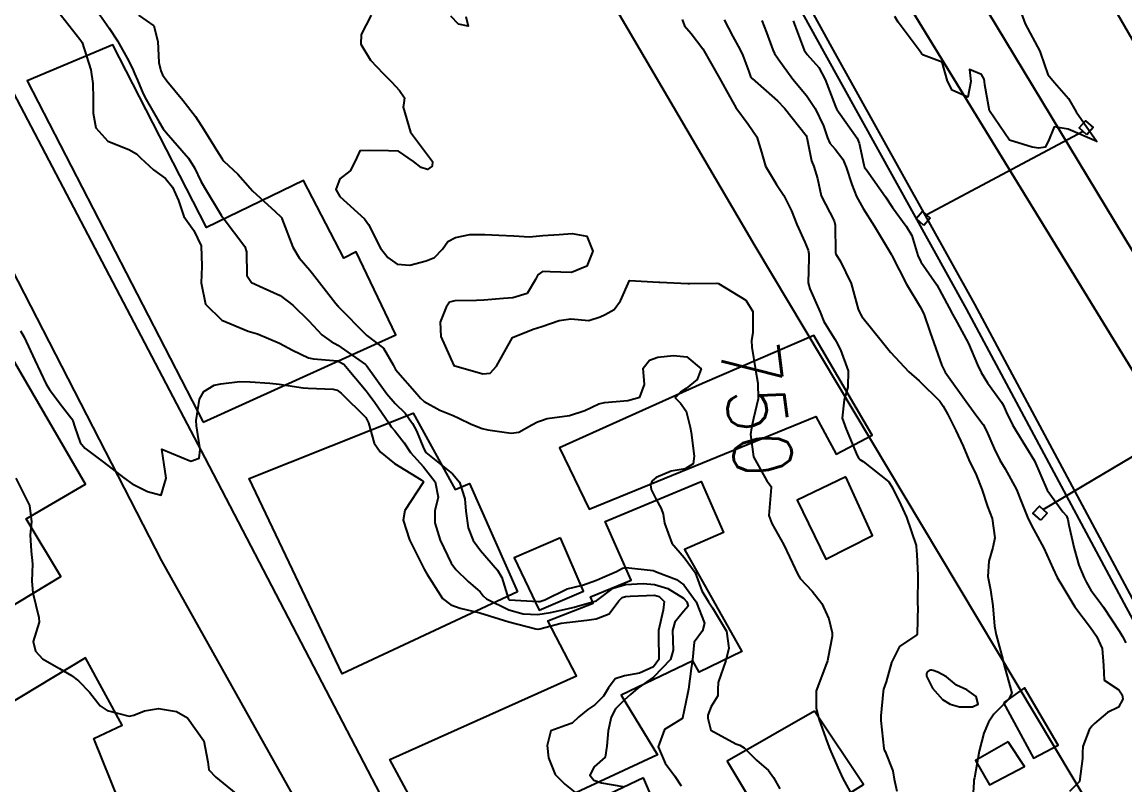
# Model space of a CAD drawing. Header units: metres. Extents: x 318500 to 325275, y 7408834 to 7428799.
# Drawn here: x 322576.8 to 322652.7, y 7421755.6 to 7421808 of the extents above; entities that cross this region are included whole.
import ezdxf
from ezdxf.enums import TextEntityAlignment as Align

# ---------------------------------------------------------------- set-up
doc = ezdxf.new("R2010")
doc.units = ezdxf.units.M
doc.header["$MEASUREMENT"] = 0
for name, color, linetype in [('Canaleta de Drenagem', 151, 'Continuous'), ('Cotas', 45, 'Continuous'), ('Curvas de Nivel 1m', 11, 'Continuous'), ('Curvas de Nivel 5m', 15, 'Continuous'), ('Divisas', 45, 'Continuous'), ('Edificações', 30, 'Continuous'), ('Hidrografia', 140, 'Continuous'), ('Linha Férrea', 20, 'Continuous'), ('Pórticos', 45, 'Continuous'), ('Vias Primárias', 230, 'Continuous')]:
    doc.layers.add(name, color=color, linetype=linetype)
doc.styles.add('Style-STANDARD', font='STANDARD.shx')

msp = doc.modelspace()

# ---------------------------------------------------------------- linework, layer by layer
at = {"layer": 'Canaleta de Drenagem'}
for points in [[(322627.838, 7421813.449), (322631.942, 7421805.996), (322641.752, 7421788.325), (322652.608, 7421768.097), (322663.797, 7421747.396), (322672.139, 7421731.584), (322685.979, 7421707.356), (322707.502, 7421668.583), (322731.942, 7421625.399), (322747.388, 7421596.92), (322749.2, 7421593.497), (322748.854, 7421592.725)], [(322628.408, 7421813.763), (322632.511, 7421806.311), (322642.322, 7421788.636), (322653.18, 7421768.405), (322664.371, 7421747.702), (322672.708, 7421731.897), (322686.545, 7421707.675), (322708.069, 7421668.901), (322732.511, 7421625.714), (322747.961, 7421597.227), (322749.923, 7421593.52), (322749.447, 7421592.459)]]:
    msp.add_lwpolyline(points, dxfattribs=at)
at = {"layer": 'Curvas de Nivel 1m', "flags": 128}
for points, elevation in [([(322645.228, 7421809.563), (322645.825, 7421807.9), (322646.832, 7421806.035), (322646.88, 7421805.889), (322647.367, 7421804.434), (322647.842, 7421803.875), (322648.794, 7421802.781), (322649.318, 7421801.852), (322650.75, 7421799.83), (322648.762, 7421800.658), (322647.812, 7421800.822), (322647.42, 7421799.873), (322647.196, 7421799.425), (322646.745, 7421799.358), (322646.296, 7421799.437), (322644.75, 7421799.91), (322643.373, 7421801.931), (322643.038, 7421803.705), (322643.028, 7421803.937), (322642.988, 7421804.113), (322642.815, 7421804.428), (322641.997, 7421804.769), (322642.078, 7421803.947), (322641.877, 7421802.866), (322640.801, 7421803.351), (322640.472, 7421803.965), (322640.12, 7421805.268), (322638.828, 7421805.755), (322638.692, 7421805.855), (322638.597, 7421805.994), (322637.761, 7421807.092), (322637.075, 7421808.017), (322636.866, 7421808.409)], 746), ([(322579.301, 7421808.783), (322580.832, 7421806.862), (322580.9, 7421806.759), (322580.975, 7421806.612), (322581.576, 7421804.752), (322581.725, 7421803.816), (322581.734, 7421802.75), (322581.742, 7421801.773), (322581.922, 7421800.748), (322582.736, 7421799.831), (322584.185, 7421799.261), (322584.724, 7421798.98), (322585.003, 7421798.706), (322585.887, 7421797.867), (322586.706, 7421797.27), (322587.183, 7421796.675), (322587.598, 7421795.76), (322587.98, 7421794.667), (322588.656, 7421793.7), (322589.156, 7421792.652), (322589.219, 7421791.244), (322589.182, 7421790.652), (322589.163, 7421790.1), (322589.456, 7421788.647), (322590.574, 7421787.54), (322592.387, 7421786.778), (322592.562, 7421786.731), (322593.038, 7421786.595), (322594.554, 7421785.967), (322595.452, 7421785.47), (322596.544, 7421784.944), (322596.879, 7421784.88), (322598.542, 7421784.737), (322598.963, 7421784.516), (322600.513, 7421782.681), (322600.651, 7421782.498), (322601.113, 7421781.879), (322602.057, 7421780.476), (322602.223, 7421780.219), (322602.475, 7421779.939), (322603.117, 7421779.107), (322603.556, 7421778.454), (322604.445, 7421777.462), (322605.258, 7421776.432), (322605.46, 7421775.389), (322605.223, 7421774.432), (322605.224, 7421773.605), (322605.597, 7421772.428), (322606.356, 7421770.852), (322606.671, 7421770.415), (322607.525, 7421769.586), (322608.335, 7421768.875), (322608.549, 7421768.603), (322608.79, 7421768.383), (322610.319, 7421767.629), (322611.307, 7421767.358), (322612.315, 7421767.323), (322613.181, 7421767.463), (322614.321, 7421767.709), (322614.809, 7421767.817), (322616.33, 7421768.255), (322616.347, 7421768.263), (322616.365, 7421768.28), (322617.488, 7421769.119), (322618.341, 7421769.383), (322619.545, 7421769.445), (322620.342, 7421769.388), (322621.237, 7421769.114), (322622.332, 7421768.449), (322622.547, 7421768.198), (322622.638, 7421767.884), (322622.32, 7421767.512), (322621.718, 7421766.799), (322621.57, 7421766.211), (322621.617, 7421764.873), (322621.427, 7421764.213), (322620.258, 7421763.017), (322619.177, 7421762.246), (322618.679, 7421761.818), (322618.238, 7421761.435), (322617.661, 7421760.834), (322617.362, 7421760.269), (322617.144, 7421759.333), (322617.06, 7421758.271), (322616.937, 7421757.518), (322616.176, 7421756.852), (322615.879, 7421756.284), (322616.165, 7421755.934), (322616.689, 7421755.748), (322618.159, 7421755.497)], 753), ([(322582.039, 7421808.748), (322582.843, 7421807.603), (322583.416, 7421806.731), (322584.198, 7421805.331), (322584.484, 7421804.715), (322584.581, 7421804.497), (322584.793, 7421804.028), (322585.186, 7421803.106), (322585.387, 7421802.701), (322586.242, 7421801.203), (322586.555, 7421800.683), (322586.746, 7421800.44), (322588.297, 7421798.664), (322588.714, 7421798.018), (322589.148, 7421797.097), (322589.394, 7421796.65), (322590.538, 7421794.766), (322590.623, 7421794.631), (322590.669, 7421794.567), (322592.17, 7421792.607), (322592.278, 7421792.247), (322592.306, 7421790.605), (322592.613, 7421790.14), (322593.437, 7421789.763), (322594.6, 7421789.237), (322595.466, 7421788.567), (322596.574, 7421787.49), (322597.462, 7421786.536), (322598.095, 7421786.066), (322598.553, 7421785.817), (322600.466, 7421784.501), (322600.539, 7421784.424), (322601.931, 7421782.479), (322602.5, 7421781.821), (322603.178, 7421781.148), (322603.699, 7421780.452), (322603.968, 7421779.933), (322604.464, 7421778.695), (322604.615, 7421778.438), (322606.439, 7421776.994), (322606.922, 7421776.413), (322607.282, 7421775.271), (322607.356, 7421774.406), (322607.523, 7421773.273), (322607.868, 7421772.398), (322608.37, 7421771.71), (322609.546, 7421770.372), (322609.836, 7421769.858), (322610.293, 7421768.361), (322610.33, 7421768.331), (322610.365, 7421768.324), (322612.328, 7421768.199), (322612.454, 7421768.212), (322612.798, 7421768.333), (322614.338, 7421769.071), (322615.375, 7421769.329), (322616.344, 7421769.68), (322616.764, 7421769.858), (322617.719, 7421770.266), (322618.121, 7421770.495), (322618.354, 7421770.538), (322620.236, 7421770.347), (322620.351, 7421770.304), (322620.526, 7421770.227), (322621.852, 7421769.714), (322622.342, 7421769.366), (322623.206, 7421768.191), (322623.765, 7421766.728), (322623.641, 7421766.187), (322623.066, 7421765.415), (322622.936, 7421764.193), (322622.861, 7421763.597), (322622.666, 7421762.196), (322622.607, 7421761.833), (322622.261, 7421760.2), (322622.251, 7421760.169), (322622.219, 7421760.143), (322621.02, 7421759.405), (322620.588, 7421758.224), (322621.069, 7421757.107), (322621.738, 7421756.206), (322622.16, 7421755.541)], 752), ([(322584.857, 7421808.504), (322585.918, 7421807.766), (322586.176, 7421806.69), (322586.243, 7421805.254), (322586.386, 7421804.686), (322586.512, 7421804.4), (322586.793, 7421803.982), (322587.907, 7421802.669), (322588.763, 7421801.532), (322589.346, 7421800.651), (322590.352, 7421799.009), (322590.601, 7421798.632), (322590.647, 7421798.558), (322590.718, 7421798.46), (322591.675, 7421797.581), (322592.534, 7421796.602), (322592.697, 7421796.42), (322594.254, 7421795.006), (322594.671, 7421794.623), (322594.698, 7421794.58), (322594.718, 7421794.531), (322595.455, 7421792.568), (322595.901, 7421791.829), (322596.624, 7421790.977), (322596.822, 7421790.747), (322596.983, 7421790.545), (322598.421, 7421788.694), (322598.558, 7421788.52), (322598.589, 7421788.486), (322600.532, 7421786.5), (322600.56, 7421786.48), (322601.696, 7421785.627), (322602.357, 7421784.473), (322602.535, 7421784.151), (322604.014, 7421782.447), (322604.25, 7421782.188), (322604.505, 7421781.946), (322605.564, 7421781.365), (322606.496, 7421780.981), (322606.884, 7421780.804), (322607.731, 7421780.401), (322608.486, 7421780.101), (322608.868, 7421780.001), (322610.481, 7421779.785), (322610.997, 7421779.841), (322611.904, 7421780.346), (322612.284, 7421780.55), (322612.493, 7421780.634), (322612.943, 7421780.782), (322614.497, 7421780.987), (322615.549, 7421781.343), (322616.505, 7421781.789), (322616.899, 7421781.883), (322618.508, 7421782.012), (322619.318, 7421782.248), (322619.645, 7421783.121), (322619.562, 7421784.245), (322619.983, 7421784.804), (322620.551, 7421784.993), (322621.647, 7421785.12), (322622.552, 7421785.029), (322623.544, 7421784.19), (322623.255, 7421783.467), (322622.52, 7421782.843), (322622.117, 7421782.605), (322621.758, 7421782.211), (322622.13, 7421781.83), (322622.501, 7421781.281), (322622.791, 7421780.197), (322622.847, 7421779.834), (322623.057, 7421778.194), (322622.988, 7421777.659), (322622.447, 7421777.333), (322621.482, 7421777.177), (322620.438, 7421776.733), (322620.166, 7421776.502), (322620.067, 7421776.235), (322620.1, 7421775.908), (322620.42, 7421775.276), (322620.796, 7421774.606), (322620.922, 7421774.222), (322621.022, 7421773.599), (322621.533, 7421772.213), (322622.366, 7421771.238), (322623.119, 7421770.192), (322623.591, 7421768.934), (322624.038, 7421768.183), (322624.324, 7421767.77), (322625.272, 7421766.165), (322625.443, 7421765.002), (322625.231, 7421764.166), (322624.717, 7421762.636), (322624.679, 7421762.174), (322624.683, 7421761.734), (322624.232, 7421761.002), (322624.002, 7421760.404), (322623.988, 7421760.182), (322624.208, 7421759.366), (322625.922, 7421758.426), (322626.193, 7421758.334), (322626.503, 7421758.145), (322627.349, 7421757.3), (322628.175, 7421756.587), (322628.51, 7421756.117), (322628.943, 7421755.328)], 751), ([(322622.237, 7421808.209), (322622.403, 7421807.757), (322622.846, 7421807.239), (322623.657, 7421806.192), (322624.8, 7421804.18), (322625.513, 7421802.891), (322625.918, 7421802.163), (322626.763, 7421801.013), (322627.36, 7421800.141), (322627.684, 7421799.08), (322627.955, 7421798.132), (322628.711, 7421796.855), (322629.218, 7421796.115), (322629.748, 7421795.046), (322630.111, 7421794.106), (322630.658, 7421792.904), (322630.9, 7421792.344), (322630.945, 7421792.096), (322630.948, 7421791.793), (322630.903, 7421790.096), (322631.012, 7421789.696), (322631.731, 7421788.083), (322631.965, 7421787.46), (322632.574, 7421786.492), (322632.73, 7421786.226), (322632.813, 7421786.066), (322633.116, 7421785.507), (322633.654, 7421784.053), (322633.635, 7421782.942), (322633.379, 7421782.057), (322633.236, 7421780.797), (322633.498, 7421780.055), (322634.259, 7421778.247), (322634.38, 7421778.041), (322634.459, 7421777.97), (322634.676, 7421777.819), (322636.436, 7421776.43), (322636.697, 7421776.016), (322637.267, 7421774.856), (322637.658, 7421774.001), (322638.312, 7421772.06), (322638.329, 7421771.991), (322638.372, 7421771.446), (322638.43, 7421769.989), (322638.418, 7421768.076), (322638.421, 7421767.989), (322638.429, 7421767.887), (322638.387, 7421765.989), (322638.361, 7421765.928), (322638.298, 7421765.881), (322637.176, 7421765.117), (322636.635, 7421764.015), (322636.257, 7421762.695), (322636.087, 7421762.186), (322636.049, 7421762.022), (322635.888, 7421760.36), (322635.883, 7421760.023), (322636.109, 7421758.103), (322636.131, 7421758.021), (322636.189, 7421757.899), (322636.727, 7421756.563), (322636.816, 7421756.01), (322636.997, 7421755.167)], 749), ([(322625.125, 7421808.176), (322625.715, 7421807.038), (322626.192, 7421806.16), (322626.406, 7421805.739), (322626.815, 7421804.622), (322626.943, 7421804.28), (322627.037, 7421804.147), (322628.787, 7421802.603), (322629.268, 7421802.115), (322630.752, 7421800.237), (322630.799, 7421800.099), (322631.131, 7421798.491), (322631.276, 7421798.092), (322631.539, 7421797.267), (322631.791, 7421796.084), (322632.674, 7421794.367), (322632.759, 7421794.069), (322632.778, 7421792.195), (322632.796, 7421792.068), (322633.086, 7421791.621), (322633.864, 7421790.051), (322634.33, 7421788.308), (322634.454, 7421788.042), (322634.501, 7421787.954), (322634.588, 7421787.804), (322636.006, 7421786.026), (322636.56, 7421785.34), (322637.808, 7421784.001), (322638.531, 7421783.369), (322639.948, 7421781.968), (322640.185, 7421781.643), (322640.501, 7421781.05), (322641.049, 7421779.954), (322641.55, 7421778.873), (322641.95, 7421777.945), (322642.445, 7421776.924), (322642.829, 7421775.934), (322643.222, 7421774.732), (322643.549, 7421773.923), (322643.73, 7421772.579), (322643.594, 7421771.922), (322643.309, 7421770.982), (322643.243, 7421769.927), (322643.424, 7421769.007), (322643.599, 7421767.921), (322643.717, 7421766.511), (322643.82, 7421765.917), (322644.275, 7421764.217), (322644.341, 7421763.909), (322644.763, 7421762.411), (322644.89, 7421761.9), (322644.671, 7421761.477), (322644.237, 7421761.051), (322643.669, 7421760.478), (322643.303, 7421759.924), (322642.971, 7421759.166), (322642.649, 7421757.933), (322642.323, 7421756.089), (322642.292, 7421755.938), (322642.278, 7421755.829), (322642.179, 7421753.939)], 748), ([(322627.72, 7421808.137), (322628.036, 7421807.32), (322628.461, 7421806.126), (322628.579, 7421805.876), (322628.824, 7421805.49), (322629.835, 7421804.11), (322630.793, 7421802.969), (322631.388, 7421802.091), (322631.951, 7421800.893), (322632.235, 7421800.078), (322632.387, 7421799.716), (322632.742, 7421799.286), (322633.269, 7421798.595), (322633.501, 7421798.058), (322633.898, 7421796.866), (322634.218, 7421796.047), (322634.688, 7421795.211), (322635.429, 7421794.032), (322636.604, 7421792.067), (322636.628, 7421792.02), (322636.649, 7421791.975), (322637.651, 7421790.005), (322638.597, 7421788.467), (322638.844, 7421787.986), (322639.283, 7421786.685), (322639.527, 7421785.976), (322640.095, 7421784.419), (322640.315, 7421783.963), (322640.535, 7421783.64), (322641.763, 7421781.947), (322642.5, 7421780.944), (322642.93, 7421780.37), (322643.16, 7421779.93), (322643.676, 7421778.718), (322644.085, 7421777.916), (322644.451, 7421777.315), (322645.231, 7421775.898), (322645.569, 7421775.04), (322646.028, 7421773.886), (322646.399, 7421773.17), (322647.097, 7421771.873), (322647.725, 7421770.501), (322648.007, 7421769.863), (322648.345, 7421769.325), (322648.897, 7421768.413), (322649.242, 7421767.846), (322650.309, 7421766.416), (322650.727, 7421765.824), (322651.116, 7421764.989), (322651.203, 7421763.816), (322651.254, 7421762.809), (322652.253, 7421762.146), (322652.494, 7421761.798), (322652.539, 7421761.504), (322652.237, 7421760.953), (322651.471, 7421760.572), (322650.578, 7421759.825), (322650.404, 7421759.641), (322650.213, 7421759.385), (322649.792, 7421758.241), (322649.761, 7421757.836), (322649.763, 7421757.413), (322649.546, 7421755.839), (322648.86, 7421755.149)], 747), ([(322629.86, 7421808.11), (322630.483, 7421806.456), (322630.619, 7421806.102), (322630.827, 7421805.808), (322631.638, 7421804.907), (322632.063, 7421804.081), (322632.782, 7421802.224), (322632.852, 7421802.069), (322632.986, 7421801.857), (322634.254, 7421800.047), (322634.405, 7421799.703), (322634.732, 7421798.217), (322634.777, 7421798.04), (322634.902, 7421797.863), (322636.223, 7421796.025), (322636.689, 7421795.283), (322637.627, 7421794.006), (322638.019, 7421793.355), (322638.443, 7421791.993), (322638.644, 7421791.558), (322639.752, 7421789.973), (322640.597, 7421788.399), (322640.813, 7421787.958), (322641.15, 7421787.389), (322641.917, 7421785.947), (322642.548, 7421784.469), (322642.787, 7421783.936), (322643.233, 7421783.226), (322644.198, 7421781.915), (322644.311, 7421781.715), (322644.503, 7421781.251), (322644.948, 7421780.357), (322645.213, 7421779.899), (322646.46, 7421777.88), (322647.333, 7421775.871), (322648.415, 7421774.36), (322648.653, 7421774.097), (322648.739, 7421773.855), (322648.814, 7421773.444), (322649.187, 7421771.848), (322649.509, 7421770.697), (322649.88, 7421769.837), (322650.034, 7421769.522), (322650.341, 7421768.978), (322650.839, 7421768.327), (322651.21, 7421767.817), (322652.305, 7421766.145), (322652.504, 7421765.798), (322652.727, 7421765.362)], 746), ([(322576.749, 7421786.808), (322576.987, 7421786.374), (322577.721, 7421784.798), (322578.515, 7421783.154), (322578.74, 7421782.787), (322579.47, 7421781.8), (322580.268, 7421780.763), (322580.339, 7421780.623), (322580.474, 7421780.195), (322580.853, 7421779.143), (322581.159, 7421778.75), (322582.446, 7421777.773), (322583.839, 7421776.716), (322584.424, 7421776.297), (322585.482, 7421775.76), (322586.412, 7421775.512), (322586.763, 7421776.675), (322586.46, 7421778.68), (322588.448, 7421777.846), (322589.026, 7421778.069), (322589.103, 7421778.644), (322588.852, 7421780.271), (322588.823, 7421780.647), (322589.043, 7421782.104), (322589.345, 7421782.642), (322590.068, 7421783.084), (322590.518, 7421783.157), (322591.815, 7421783.317), (322592.521, 7421783.312), (322593.885, 7421783.221), (322594.519, 7421783.147), (322596.174, 7421782.896), (322596.515, 7421782.861), (322598.232, 7421782.806), (322598.513, 7421782.739), (322598.789, 7421782.517), (322600.485, 7421780.845), (322600.667, 7421780.497), (322601.067, 7421779.092), (322601.474, 7421778.485), (322602.448, 7421777.695), (322604.296, 7421776.579), (322604.43, 7421776.46), (322604.446, 7421776.44), (322604.449, 7421776.421), (322604.429, 7421776.389), (322603.156, 7421774.459), (322603.053, 7421773.807), (322603.492, 7421772.453), (322604.354, 7421770.699), (322604.497, 7421770.439), (322604.678, 7421770.106), (322605.745, 7421768.426), (322606.323, 7421767.971), (322606.973, 7421767.757), (322608.316, 7421767.427), (322609.662, 7421767.017), (322610.307, 7421766.818), (322612.165, 7421766.341), (322612.299, 7421766.302), (322612.335, 7421766.304), (322612.444, 7421766.338), (322613.911, 7421766.711), (322614.307, 7421766.776), (322615.673, 7421766.927), (322616.311, 7421767.012), (322617.217, 7421767.37), (322617.877, 7421768.265), (322618.103, 7421768.492), (322618.333, 7421768.563), (322618.664, 7421768.586), (322620.334, 7421768.636), (322620.663, 7421768.555), (322621, 7421768.22), (322620.919, 7421767.623), (322620.609, 7421766.225), (322620.616, 7421765.904), (322620.631, 7421764.225), (322620.265, 7421763.715), (322619.302, 7421763.286), (322618.258, 7421763.105), (322617.635, 7421762.888), (322617.171, 7421762.271), (322616.817, 7421761.698), (322616.232, 7421761.11), (322615.737, 7421760.778), (322615.133, 7421760.296), (322614.671, 7421759.845), (322614.211, 7421759.695), (322613.197, 7421759.333), (322612.953, 7421758.322), (322613.047, 7421757.456), (322613.495, 7421756.317), (322614.16, 7421755.651), (322615.891, 7421754.284)], 754)]:
    msp.add_lwpolyline(points, dxfattribs=dict(at, elevation=elevation))
at = {"layer": 'Curvas de Nivel 5m', "flags": 128}
for points, elevation in [([(322600.86, 7421808.5), (322600.173, 7421807.173), (322600.13, 7421806.507), (322600.814, 7421805.4), (322601.672, 7421804.487), (322602.24, 7421803.924), (322602.789, 7421803.333), (322603.136, 7421802.817), (322603.091, 7421802.465), (322603.058, 7421802.184), (322603.562, 7421800.458), (322604.727, 7421798.907), (322605.07, 7421798.436), (322605.041, 7421798.113), (322604.715, 7421797.906), (322604.293, 7421798.024), (322603.759, 7421798.454), (322602.73, 7421799.153), (322602.034, 7421799.177), (322600.73, 7421799.196), (322600.064, 7421799.173), (322599.784, 7421798.509), (322599.414, 7421797.812), (322598.707, 7421797.244), (322598.426, 7421796.524), (322598.693, 7421796.037), (322600.391, 7421794.503), (322600.664, 7421794.126), (322601.504, 7421792.487), (322601.993, 7421791.839), (322602.629, 7421791.391), (322603.504, 7421791.332), (322604.632, 7421791.61), (322605.209, 7421791.859), (322605.755, 7421792.429), (322606.129, 7421792.944), (322606.652, 7421793.224), (322607.628, 7421793.433), (322608.656, 7421793.433), (322609.636, 7421793.394), (322610.655, 7421793.34), (322611.735, 7421793.268), (322612.655, 7421793.353), (322613.772, 7421793.439), (322614.662, 7421793.507), (322615.672, 7421793.307), (322616.084, 7421792.288), (322615.686, 7421791.243), (322614.628, 7421790.826), (322613.162, 7421790.866), (322612.625, 7421790.879), (322612.3, 7421790.666), (322612.158, 7421790.345), (322611.576, 7421789.38), (322610.601, 7421789.072), (322609.942, 7421789.028), (322608.598, 7421788.925), (322608.1, 7421788.895), (322606.597, 7421788.868), (322606.242, 7421788.777), (322606.011, 7421788.426), (322605.606, 7421787.398), (322605.641, 7421786.429), (322606.54, 7421784.42), (322608.532, 7421783.861), (322609.024, 7421783.891), (322609.477, 7421784.376), (322610.57, 7421786.36), (322611.992, 7421786.93), (322612.578, 7421787.099), (322613.784, 7421787.524), (322614.583, 7421787.644), (322615.818, 7421787.527), (322616.585, 7421787.779), (322616.929, 7421787.935), (322617.565, 7421788.27), (322617.993, 7421788.872), (322618.62, 7421790.26), (322620.619, 7421790.158), (322620.693, 7421790.155), (322622.618, 7421790.055), (322622.763, 7421790.053), (322624.619, 7421790.086), (322624.732, 7421790.064), (322626.602, 7421788.92), (322627.087, 7421788.143), (322627.096, 7421786.663), (322627.008, 7421786.143), (322627.012, 7421785.694), (322627.284, 7421784.139), (322627.446, 7421783.216), (322627.448, 7421782.136), (322627.136, 7421780.78), (322626.995, 7421780.142), (322626.94, 7421779.687), (322627.129, 7421778.14), (322628.058, 7421776.503), (322628.347, 7421776.121), (322628.357, 7421776.049), (322628.203, 7421774.123), (322628.402, 7421773.58), (322629.214, 7421772.112), (322629.995, 7421770.464), (322630.156, 7421770.102), (322630.347, 7421769.782), (322631.164, 7421768.914), (322631.845, 7421768.077), (322632.314, 7421767.018), (322632.54, 7421766.066), (322632.548, 7421765.815), (322632.275, 7421764.392), (322632.217, 7421764.125), (322632.203, 7421764.071), (322632.149, 7421763.952), (322631.446, 7421762.082), (322631.443, 7421760.871), (322631.659, 7421760.078), (322632.197, 7421758.536), (322632.388, 7421758.067), (322632.929, 7421756.811), (322633.271, 7421756.053), (322634.146, 7421754.464)], 750), ([(322607.36, 7421808.412), (322607.517, 7421807.742), (322606.852, 7421807.888), (322606.325, 7421808.425)], 750), ([(322576.428, 7421776.68), (322577.361, 7421774.8), (322577.503, 7421773.685), (322577.396, 7421772.8), (322577.485, 7421771.676), (322577.575, 7421770.798), (322577.529, 7421769.601), (322577.581, 7421768.797), (322577.997, 7421767.099), (322578.032, 7421766.793), (322577.618, 7421765.458), (322577.77, 7421764.795), (322578.262, 7421764.274), (322579.429, 7421763.596), (322580.246, 7421763.135), (322580.74, 7421762.753), (322581.479, 7421761.988), (322582.223, 7421761.043), (322582.693, 7421760.725), (322584.214, 7421760.329), (322584.523, 7421760.398), (322585.262, 7421760.694), (322586.223, 7421760.851), (322587.476, 7421760.661), (322588.213, 7421760.205), (322589.341, 7421758.638), (322589.616, 7421757.195), (322589.683, 7421756.635), (322590.162, 7421756.128), (322592.059, 7421754.601)], 755)]:
    msp.add_lwpolyline(points, dxfattribs=dict(at, elevation=elevation))
at = {"layer": 'Divisas'}
for points in [[(322764.143, 7421569.822), (322748.729, 7421591.88), (322747.373, 7421593.82), (322737.047, 7421612.811), (322729.648, 7421626.582), (322717.864, 7421647.585), (322709.953, 7421661.855), (322697.545, 7421684.107), (322686.966, 7421702.894), (322675.77, 7421722.399), (322666.893, 7421739.566), (322656.896, 7421743.086), (322638.688, 7421773.493), (322627.244, 7421792.629), (322597.945, 7421842.624)], [(322924.207, 7421441.683), (322906.988, 7421456.138), (322893.341, 7421467.245), (322879.861, 7421474.937), (322877.963, 7421471.837), (322876.004, 7421472.68), (322865.363, 7421480.86), (322840.2, 7421516.876), (322832.088, 7421546.932), (322817.958, 7421562.151), (322800.311, 7421581.177), (322798.306, 7421584.659), (322777.445, 7421620.897), (322776.091, 7421623.568), (322757.971, 7421670.712), (322728.171, 7421705.308), (322722.249, 7421700.843), (322705.113, 7421730.344), (322695.999, 7421746.022), (322690.944, 7421752.823), (322684.139, 7421762.406), (322668.997, 7421784.079), (322654.601, 7421804.408), (322642.478, 7421825.337)]]:
    msp.add_lwpolyline(points, dxfattribs=at)
at = {"layer": 'Edificações'}
for points in [[(322589.31, 7421780.532), (322602.538, 7421786.542), (322599.828, 7421792.228), (322598.971, 7421791.8), (322596.197, 7421797.128), (322589.54, 7421793.908), (322583.099, 7421806.464), (322577.194, 7421803.996)], [(322623.632, 7421783.2), (322613.795, 7421778.771), (322615.849, 7421774.557), (322631.416, 7421780.931), (322632.821, 7421778.338), (322635.307, 7421779.635), (322631.296, 7421786.49)], [(322610.902, 7421768.876), (322598.852, 7421763.228), (322592.454, 7421776.657), (322603.747, 7421781.151), (322606.635, 7421775.916), (322607.622, 7421776.314)], [(322633.481, 7421776.78), (322630.132, 7421775.165), (322632.114, 7421771.11), (322635.326, 7421772.749)], [(322613.86, 7421772.583), (322610.68, 7421771.201), (322612.408, 7421767.608), (322615.45, 7421768.921)], [(322562.266, 7421752.907), (322565.042, 7421746.77), (322583.555, 7421754.423), (322581.789, 7421758.794), (322583.723, 7421759.719), (322581.2, 7421764.343)], [(322644.329, 7421761.244), (322646.395, 7421757.436), (322648.08, 7421758.348), (322645.762, 7421762.28)], [(322631.324, 7421760.677), (322625.323, 7421757.232), (322628.579, 7421751.809), (322634.707, 7421755.637)], [(322644.639, 7421758.559), (322642.391, 7421757.295), (322643.374, 7421755.61), (322645.762, 7421756.874)], [(322619.573, 7421756.082), (322615.807, 7421754.295), (322616.637, 7421752.317), (322620.403, 7421754.168)]]:
    msp.add_lwpolyline(points, close=True, dxfattribs=at)
for points in [[(322570.739, 7421764.645), (322579.509, 7421769.931), (322577.125, 7421773.885), (322581.216, 7421776.267), (322576.186, 7421784.904)], [(322605.651, 7421750.843), (322602.138, 7421757.359), (322614.972, 7421763.112), (322612.994, 7421766.877), (322616.121, 7421768.089), (322615.93, 7421768.535), (322618.738, 7421769.684), (322616.951, 7421773.703), (322623.533, 7421776.462), (322625.065, 7421772.953), (322622.387, 7421771.792), (322626.345, 7421764.774), (322623.409, 7421763.36), (322622.962, 7421764.126), (322618.047, 7421761.765), (322620.537, 7421757.682), (322611.336, 7421753.4)]]:
    msp.add_lwpolyline(points, dxfattribs=at)
at = {"layer": 'Hidrografia'}
msp.add_lwpolyline([(322639.049, 7421763.028), (322639.434, 7421762.257), (322640.141, 7421761.486), (322640.656, 7421761.165), (322641.298, 7421760.972), (322642.198, 7421760.972), (322642.584, 7421761.165), (322642.455, 7421761.679), (322641.812, 7421762.129), (322641.105, 7421762.45), (322640.398, 7421763.028), (322639.82, 7421763.349), (322639.499, 7421763.478, 0.659097)], format="xyb", close=True, dxfattribs=at)
at = {"layer": 'Linha Férrea'}
for points in [[(322143.825, 7422393.254, 0.177055), (322348.62, 7422102.056), (322434.806, 7422041.149, -0.110991), (322629.993, 7421830.678), (322682.61, 7421743.599), (322746.773, 7421641.593), (322762.264, 7421616.034), (322784.09, 7421580.598, 0.089131), (322895.412, 7421449.131), (322994.737, 7421367.338, -0.08158), (323134.171, 7421212.836), (323192.504, 7421114.159, 0.09806), (323348.116, 7420944.919), (323507.932, 7420825.984), (323699.619, 7420681.705), (323733.067, 7420655.668, -0.104587), (323843.705, 7420529.863, -0.339852), (323771.4, 7420065.587)], [(323771.4, 7420065.587, 0.339852), (323843.705, 7420529.863, 0.104587), (323733.067, 7420655.668), (323699.619, 7420681.705), (323507.932, 7420825.984), (323348.116, 7420944.919, -0.09806), (323192.504, 7421114.159), (323134.171, 7421212.836, 0.08158), (322994.737, 7421367.338), (322895.412, 7421449.131, -0.089131), (322784.09, 7421580.598), (322762.264, 7421616.034), (322746.773, 7421641.593), (322682.61, 7421743.599), (322629.993, 7421830.678, 0.110991), (322434.806, 7422041.149), (322348.62, 7422102.056, -0.177055), (322143.825, 7422393.254)], [(322140.246, 7422392.292, 0.177815), (322346.493, 7422099.021), (322440.925, 7422031.999, -0.098061), (322613.888, 7421848.216), (322683.948, 7421733.892), (322746.506, 7421634.335), (322780.475, 7421578.692, 0.094269), (322901.272, 7421438.87), (322999.189, 7421358.366, -0.08072), (323136.386, 7421201.409), (323184.599, 7421119.369, 0.102464), (323355.759, 7420933.913), (323510.091, 7420819.318), (323694.288, 7420680.697, -0.007988), (323738.117, 7420646.682, -0.098634), (323840.146, 7420527.887, -0.339824), (323768.602, 7420068.543)], [(323768.602, 7420068.543, 0.339824), (323840.146, 7420527.887, 0.098634), (323738.117, 7420646.682, 0.007988), (323694.288, 7420680.697), (323510.091, 7420819.318), (323355.759, 7420933.913, -0.102464), (323184.599, 7421119.369), (323136.386, 7421201.409, 0.08072), (322999.189, 7421358.366), (322901.272, 7421438.87, -0.094269), (322780.475, 7421578.692), (322746.506, 7421634.335), (322683.948, 7421733.892), (322613.888, 7421848.216, 0.098061), (322440.925, 7422031.999), (322346.493, 7422099.021, -0.177815), (322140.246, 7422392.292)]]:
    msp.add_lwpolyline(points, format="xyb", dxfattribs=at)
at = {"layer": 'Pórticos'}
for points in [[(322650.062, 7421800.279), (322649.527, 7421800.756), (322649.967, 7421801.249), (322650.502, 7421800.772)], [(322638.847, 7421794.052), (322638.312, 7421794.529), (322638.751, 7421795.022), (322639.286, 7421794.545)], [(322646.885, 7421773.796), (322646.35, 7421774.273), (322646.79, 7421774.766), (322647.325, 7421774.288)]]:
    msp.add_lwpolyline(points, close=True, dxfattribs=at)
for points in [[(322639.019, 7421794.784), (322649.795, 7421800.518)], [(322647.058, 7421774.527), (322660.691, 7421782.61)]]:
    msp.add_lwpolyline(points, dxfattribs=at)
at = {"layer": 'Vias Primárias'}
for points in [[(323715.644, 7420145.548, 0), (323709.04, 7420132.939)], [(323831.088, 7420001.787, 0), (323833.844, 7420008.443, 0.220888)], [(322648.92, 7421651.614, 0.338649), (322650.413, 7421656.872), (322636.204, 7421681.554), (322618.902, 7421712.741), (322603.987, 7421739.712), (322586.463, 7421771.002), (322570.982, 7421801.055), (322564.032, 7421814.166)]]:
    msp.add_lwpolyline(points, format="xyb", dxfattribs=at)
msp.add_lwpolyline([(322572.328, 7421810.636), (322589.416, 7421778.08), (322601.464, 7421754.949), (322614.57, 7421731.91), (322627.005, 7421708.968), (322640.501, 7421685.264), (322650.716, 7421667.054), (322659.777, 7421651.821)], dxfattribs=at)

# ---------------------------------------------------------------- texts
at = {"layer": 'Cotas', "style": 'Style-STANDARD'}
msp.add_text('750', height=4, rotation=277.19177, dxfattribs=at).set_placement((322627.368, 7421781.406, 750), align=Align.MIDDLE_CENTER)

doc.saveas('drawing.dxf')
